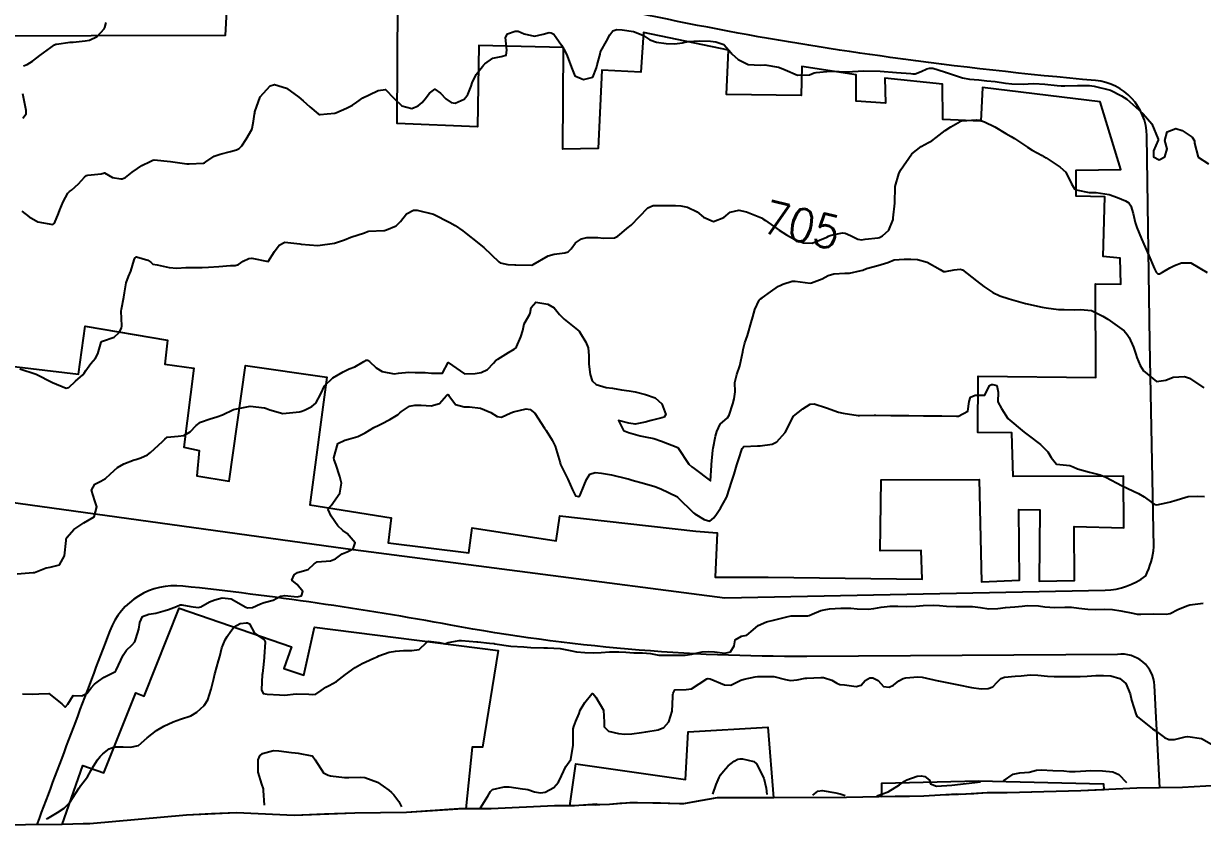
# Model space of a CAD drawing. Header units: metres. Extents: x 292545 to 299085, y 7450245 to 7463078.
# Drawn here: x 293358.7 to 293501.8, y 7462542.4 to 7462639.7 of the extents above; entities that cross this region are included whole.
import ezdxf
from ezdxf.enums import TextEntityAlignment as Align

# ---------------------------------------------------------------- set-up
doc = ezdxf.new("R2010")
doc.units = ezdxf.units.M
for name, color, linetype in [('Area', 45, 'Continuous'), ('Cotas', 45, 'Continuous'), ('Curvas de Nivel 1m', 11, 'Continuous'), ('Curvas de Nivel 5m', 15, 'Continuous'), ('Edificações', 30, 'Continuous'), ('Vias Primárias', 230, 'Continuous')]:
    doc.layers.add(name, color=color, linetype=linetype)
doc.styles.add('Style-STANDARD', font='STANDARD.shx')

msp = doc.modelspace()

# ---------------------------------------------------------------- linework, layer by layer
at = {"layer": 'Area'}
msp.add_polyline3d([(293503.65, 7462547.22, 709.03), (293499.37, 7462546.95, 709.28), (293493.85, 7462546.86, 709.46), (293487.04, 7462546.56, 709.96), (293478.09, 7462546.31, 711.17), (293475.66, 7462546.31, 710.07), (293472.42, 7462546.12, 710.54), (293471.97, 7462546.14, 709.86), (293468, 7462545.89, 709.87), (293464.51, 7462545.87, 709.91), (293458.6, 7462545.73, 710.03), (293442.91, 7462545.7, 714.81), (293440.78, 7462545.34, 713.42), (293438.82, 7462544.98, 709.46), (293433.2, 7462545.11, 713.14), (293432.3, 7462545.09, 713.24), (293429.83, 7462544.9, 713.25), (293428.66, 7462544.84, 713.38), (293428.14, 7462544.85, 713.41), (293428.29, 7462544.92, 713.42), (293425.56, 7462544.72, 711.01), (293423.14, 7462544.72, 708.99), (293415.47, 7462544.35, 708.79), (293413.23, 7462544.35, 708.32), (293411.54, 7462544.35, 712.19), (293405.16, 7462543.92, 711.49), (293398.9, 7462543.86, 712.68), (293391.54, 7462543.57, 712.4), (293384.55, 7462543.9, 713.07), (293378.48, 7462543.61, 712.54), (293366.73, 7462542.56, 711.1), (293365.94, 7462542.53, 711.02), (293363.37, 7462542.46, 707.81), (293358.94, 7462542.44, 718.84), (293346.94, 7462542.36, 716)], dxfattribs=at)
at = {"layer": 'Curvas de Nivel 1m', "flags": 128}
for points, elevation in [([(293358.67, 7462634.58), (293359.11, 7462634.71), (293359.76, 7462635.15), (293360.3, 7462635.52), (293360.68, 7462635.81), (293362.46, 7462637.11), (293362.62, 7462637.19), (293362.69, 7462637.21), (293364.36, 7462637.43), (293364.7, 7462637.46), (293366.18, 7462637.59), (293366.7, 7462637.7), (293367.64, 7462638.12), (293368.47, 7462639.04), (293368.54, 7462639.22), (293368.73, 7462639.83)], 703), ([(293358.46, 7462616.93), (293359.38, 7462616.22), (293360.44, 7462615.61), (293362.23, 7462615.32), (293362.44, 7462615.47), (293362.92, 7462616.64), (293363.09, 7462617.1), (293363.5, 7462618.07), (293364.05, 7462619.09), (293364.26, 7462619.32), (293364.49, 7462619.49), (293365.34, 7462620.24), (293366.1, 7462621.07), (293366.33, 7462621.24), (293366.51, 7462621.29), (293368.11, 7462621.44), (293368.51, 7462621.57), (293369.48, 7462621.03), (293370.5, 7462620.83), (293370.67, 7462620.85), (293371.06, 7462621.01), (293371.87, 7462621.65), (293372.52, 7462622.11), (293373.05, 7462622.46), (293374.07, 7462622.97), (293374.38, 7462623.13), (293374.53, 7462623.17), (293376.53, 7462622.95), (293378.53, 7462622.68), (293378.79, 7462622.66), (293380.53, 7462622.77), (293380.64, 7462622.79), (293380.81, 7462622.9), (293381.83, 7462623.6), (293382.54, 7462623.85), (293383.83, 7462624.15), (293384.55, 7462624.39), (293384.85, 7462624.55), (293385.19, 7462624.84), (293385.72, 7462625.67), (293386.4, 7462626.83), (293386.45, 7462626.95), (293386.59, 7462627.83), (293386.73, 7462628.7), (293386.75, 7462628.83), (293386.78, 7462629), (293387.42, 7462630.82), (293388.64, 7462632.13), (293389.14, 7462632.29), (293390.63, 7462631.87), (293392.12, 7462630.77), (293392.62, 7462630.32), (293393.46, 7462629.59), (293394.46, 7462628.73), (293394.6, 7462628.65), (293394.69, 7462628.64), (293395.54, 7462628.72), (293396.49, 7462628.83), (293396.6, 7462628.86), (293397.89, 7462629.41), (293398.61, 7462629.8), (293399.15, 7462630.15), (293399.89, 7462630.67), (293400.63, 7462631.05), (293401.73, 7462631.56), (293402.63, 7462631.71), (293403.65, 7462630.63), (293404.61, 7462629.71), (293405.81, 7462629.4), (293406.61, 7462629.72), (293407.07, 7462630.13), (293407.44, 7462630.58), (293407.96, 7462631.25), (293408.63, 7462631.72), (293409.3, 7462631.23), (293409.94, 7462630.55), (293410.62, 7462630.12), (293411.1, 7462630.05), (293412.16, 7462630.52), (293412.4, 7462630.75), (293412.63, 7462631.08), (293413.04, 7462632.11), (293413.15, 7462632.51), (293413.65, 7462633.51), (293414.4, 7462634.5), (293414.52, 7462634.65), (293414.67, 7462634.8), (293415.66, 7462635.5), (293416.68, 7462635.68), (293417.27, 7462635.88), (293417.34, 7462636.46), (293417.18, 7462637.99), (293417.45, 7462638.46), (293418.38, 7462638.79), (293418.72, 7462638.76), (293419.46, 7462638.44), (293420.71, 7462638.18), (293421.77, 7462638.41), (293422.51, 7462638.61), (293422.72, 7462638.57), (293423.06, 7462638.4), (293424, 7462637.09), (293424.38, 7462636.38), (293424.68, 7462635.78), (293425.2, 7462634.37), (293425.62, 7462633.34), (293426.65, 7462632.9), (293427.81, 7462633.18), (293428.24, 7462634.33), (293428.32, 7462634.68), (293428.69, 7462635.97), (293428.74, 7462636.28), (293428.76, 7462636.33), (293429.47, 7462637.56), (293429.85, 7462638.32), (293430.21, 7462638.82), (293430.72, 7462638.96), (293431.36, 7462638.94), (293432.72, 7462638.75), (293433.88, 7462638.27), (293434.71, 7462637.73), (293435.53, 7462637.42), (293436.7, 7462637.29), (293437.72, 7462637.24), (293438.7, 7462637.37), (293439.39, 7462637.52), (293440.71, 7462637.6), (293442.09, 7462637.55), (293442.71, 7462637.5), (293443.69, 7462637.14), (293444.6, 7462636.14), (293444.69, 7462636.01), (293445.46, 7462635.35), (293446.67, 7462634.72), (293448.12, 7462634.65), (293448.67, 7462634.69), (293450.34, 7462634.4), (293450.67, 7462634.29), (293451.14, 7462634.07), (293452.66, 7462633.42), (293454.1, 7462633.47), (293454.66, 7462633.7), (293454.91, 7462633.76), (293456.66, 7462633.91), (293456.75, 7462633.91), (293458.66, 7462633.83), (293460.66, 7462633.95), (293462.66, 7462633.93), (293464.66, 7462633.75), (293466.4, 7462633.62), (293466.66, 7462633.6), (293466.93, 7462633.61), (293467.65, 7462633.87), (293468.33, 7462634.2), (293468.67, 7462634.28), (293469.09, 7462634.27), (293470.48, 7462633.83), (293470.62, 7462633.79), (293470.66, 7462633.77), (293470.75, 7462633.74), (293472.66, 7462633.12), (293473.51, 7462632.95), (293474.65, 7462632.85), (293475.64, 7462632.76), (293476.65, 7462632.67), (293477.91, 7462632.48), (293478.65, 7462632.37), (293480.03, 7462632.34), (293480.65, 7462632.39), (293481.35, 7462632.41), (293482.65, 7462632.33), (293484.15, 7462632.18), (293484.65, 7462632.13), (293485.11, 7462632.13), (293486.64, 7462632.16), (293488.11, 7462632.16), (293488.64, 7462632.11), (293490.63, 7462631.6), (293491.98, 7462630.94), (293492.62, 7462630.54), (293493.72, 7462629.56), (293494.6, 7462628.73), (293495.65, 7462627.54), (293496.43, 7462625.66), (293496.42, 7462625.53), (293495.86, 7462624.23), (293495.88, 7462623.54), (293496.54, 7462623.16), (293497.23, 7462623.52), (293497.53, 7462624.49), (293497.22, 7462625.52), (293497.54, 7462626.55), (293498.58, 7462626.95), (293499.36, 7462626.71), (293500.57, 7462625.9), (293500.84, 7462625.48), (293500.84, 7462625.19), (293501.28, 7462623.47), (293502.53, 7462622.66)], 704), ([(293358.59, 7462628.21), (293359, 7462628.75), (293358.99, 7462629.16), (293358.62, 7462631.16)], 703), ([(293357.93, 7462572.9), (293359.84, 7462573.05), (293359.93, 7462573.05), (293360.01, 7462573.06), (293360.23, 7462573.14), (293361.45, 7462573.62), (293361.94, 7462573.7), (293363.04, 7462574.01), (293363.65, 7462575.1), (293363.85, 7462576.96), (293363.87, 7462577.09), (293363.99, 7462577.35), (293364.81, 7462578.27), (293366, 7462579.07), (293367.27, 7462579.8), (293367.58, 7462581.05), (293367.35, 7462581.74), (293366.93, 7462583.06), (293367.34, 7462583.79), (293368.07, 7462584.13), (293368.65, 7462584.46), (293369.23, 7462585.03), (293370.09, 7462585.81), (293370.85, 7462586.25), (293372.1, 7462586.72), (293372.31, 7462586.78), (293372.92, 7462586.99), (293373.74, 7462587.35), (293374.11, 7462587.61), (293375.54, 7462588.96), (293375.83, 7462589.25), (293376.13, 7462589.48), (293377.45, 7462589.62), (293378.13, 7462589.69), (293378.92, 7462590.14), (293379.64, 7462590.91), (293380.16, 7462591.3), (293381.35, 7462591.7), (293382.16, 7462591.94), (293382.84, 7462592.2), (293384.17, 7462592.86), (293386.18, 7462593.27), (293387.94, 7462593.05), (293388.17, 7462592.97), (293388.6, 7462592.81), (293390.17, 7462592.38), (293390.55, 7462592.4), (293392.17, 7462592.56), (293392.34, 7462592.59), (293392.81, 7462592.75), (293393.7, 7462593.22), (293394.18, 7462593.61), (293394.79, 7462594.73), (293395.21, 7462595.72), (293396.22, 7462596.71), (293397.5, 7462597.42), (293398.23, 7462597.78), (293398.9, 7462598.02), (293399.98, 7462598.67), (293400.14, 7462598.77), (293400.24, 7462598.83), (293400.43, 7462598.85), (293400.7, 7462598.66), (293401.51, 7462597.92), (293402.23, 7462597.47), (293403.69, 7462597.16), (293404.22, 7462597.24), (293405.45, 7462597.38), (293406.22, 7462597.33), (293407.46, 7462597.34), (293408.22, 7462597.24), (293409.53, 7462597.25), (293410.24, 7462598.55), (293412.22, 7462597.16), (293413.53, 7462597.2), (293414.23, 7462597.33), (293415.03, 7462597.69), (293415.74, 7462598.48), (293415.97, 7462598.76), (293416.25, 7462598.97), (293417.57, 7462599.77), (293418.26, 7462600.19), (293418.41, 7462600.3), (293418.52, 7462600.45), (293419.05, 7462601.67), (293419.28, 7462602.44), (293419.48, 7462603.25), (293420.14, 7462604.43), (293420.2, 7462604.55), (293420.32, 7462605.22), (293420.89, 7462605.86), (293422.33, 7462605.65), (293423.1, 7462605.18), (293423.75, 7462604.39), (293424.3, 7462603.83), (293426.12, 7462602.36), (293426.28, 7462602.17), (293426.96, 7462601.04), (293427.23, 7462600.35), (293427.32, 7462599.41), (293427.33, 7462598.35), (293427.48, 7462597.09), (293427.73, 7462596.34), (293428.21, 7462595.87), (293429.41, 7462595.53), (293430.2, 7462595.42), (293431.27, 7462595.24), (293432.2, 7462595.12), (293432.93, 7462595.01), (293434.2, 7462594.68), (293435.36, 7462594.25), (293436.18, 7462593.53), (293436.65, 7462592.24), (293436.47, 7462591.93), (293436.16, 7462591.84), (293434.88, 7462591.52), (293434.15, 7462591.32), (293432.95, 7462591.08), (293432.16, 7462591.18), (293430.93, 7462591.53), (293431.54, 7462590.3), (293432.14, 7462590.05), (293433.54, 7462589.67), (293434.14, 7462589.53), (293435.19, 7462589.31), (293436.13, 7462589.02), (293438.12, 7462588.22), (293439.44, 7462586.2), (293439.8, 7462585.9), (293440.09, 7462585.68), (293442.07, 7462584.17), (293442.21, 7462586.05), (293442.22, 7462586.17), (293442.38, 7462587.91), (293442.4, 7462588.17), (293442.68, 7462589.63), (293442.84, 7462590.16), (293443.26, 7462591.05), (293444.16, 7462591.84), (293444.36, 7462592.15), (293444.78, 7462593.55), (293444.96, 7462594.14), (293445.06, 7462595), (293445.05, 7462596.14), (293445.28, 7462597.09), (293445.63, 7462598.13), (293445.99, 7462599.85), (293446.04, 7462600.12), (293446.27, 7462600.93), (293446.57, 7462601.82), (293446.67, 7462602.12), (293447.02, 7462603.39), (293447.21, 7462604.11), (293447.45, 7462604.98), (293447.98, 7462606.1), (293448.15, 7462606.28), (293448.34, 7462606.41), (293449.38, 7462607.12), (293450.35, 7462607.8), (293450.52, 7462607.9), (293450.85, 7462608.06), (293451.99, 7462608.43), (293452.36, 7462608.41), (293454.19, 7462608.19), (293454.36, 7462608.21), (293455.64, 7462608.73), (293456.37, 7462609.1), (293457.06, 7462609.31), (293458.37, 7462609.38), (293458.94, 7462609.41), (293460.38, 7462609.71), (293460.56, 7462609.77), (293461.04, 7462609.95), (293462.39, 7462610.31), (293463.59, 7462610.71), (293464.39, 7462611.01), (293465.61, 7462611.1), (293466.4, 7462611.1), (293467.21, 7462611.06), (293468.39, 7462610.72), (293469.95, 7462609.84), (293470.38, 7462609.62), (293470.63, 7462609.58), (293471.68, 7462609.82), (293472.38, 7462609.9), (293472.68, 7462609.81), (293474.36, 7462608.45), (293475.26, 7462607.78), (293476.35, 7462607.05), (293477.22, 7462606.63), (293478.34, 7462606.27), (293480.33, 7462605.72), (293482.33, 7462605.27), (293482.83, 7462605.19), (293484.32, 7462605), (293485.02, 7462604.97), (293486.32, 7462604.96), (293486.99, 7462604.97), (293488.32, 7462604.85), (293489.73, 7462604.18), (293490.31, 7462603.81), (293490.62, 7462603.6), (293492.29, 7462602.39), (293492.68, 7462601.97), (293492.9, 7462601.57), (293493.42, 7462600.41), (293493.72, 7462599.56), (293493.84, 7462599.15), (293494.24, 7462598.17), (293494.65, 7462597.55), (293496.22, 7462596.26), (293497.34, 7462596.4), (293498.23, 7462596.79), (293499.61, 7462596.87), (293500.22, 7462596.64), (293501.97, 7462595.46)], 706), ([(293358.58, 7462558.34), (293359.76, 7462558.27), (293360.56, 7462558.33), (293361.76, 7462558.39), (293363.33, 7462557.1), (293363.74, 7462556.7), (293364.08, 7462557.09), (293364.72, 7462558.13), (293365.76, 7462558.1), (293366.4, 7462558.43), (293366.9, 7462559.06), (293367.32, 7462559.51), (293367.78, 7462559.87), (293368.48, 7462560.35), (293369.79, 7462560.99), (293369.86, 7462561.03), (293369.95, 7462561.19), (293370.77, 7462563.02), (293371.19, 7462563.64), (293371.83, 7462564.25), (293372.18, 7462564.65), (293372.32, 7462565), (293372.68, 7462566.17), (293372.81, 7462566.99), (293373.14, 7462567.72), (293373.88, 7462568), (293374.73, 7462568.12), (293375.89, 7462568.43), (293376.27, 7462568.56), (293377.27, 7462568.94), (293377.7, 7462569.12), (293377.89, 7462569.13), (293378.98, 7462568.92), (293379.88, 7462568.83), (293380.22, 7462568.9), (293381.28, 7462569.5), (293381.9, 7462569.76), (293382.78, 7462570), (293383.9, 7462569.85), (293385.67, 7462568.84), (293385.88, 7462568.78), (293386.47, 7462568.83), (293387.44, 7462569.27), (293387.89, 7462569.41), (293388.99, 7462569.7), (293389.9, 7462570.17), (293390.42, 7462570.27), (293391.9, 7462570.09), (293392.42, 7462570.24), (293392.61, 7462570.75), (293391.92, 7462571.61), (293391.27, 7462572.12), (293391.53, 7462572.77), (293391.94, 7462573.04), (293393.26, 7462573.43), (293393.95, 7462574.12), (293394.34, 7462574.34), (293395.95, 7462574.46), (293396.54, 7462574.71), (293397.35, 7462575.31), (293397.97, 7462575.58), (293398.71, 7462575.94), (293398.96, 7462576.68), (293397.99, 7462577.79), (293397.45, 7462578.15), (293396.83, 7462578.71), (293396.02, 7462579.89), (293395.67, 7462580.72), (293395.8, 7462580.96), (293396.04, 7462581.2), (293397.1, 7462582.7), (293397.28, 7462583.92), (293397.07, 7462584.71), (293396.59, 7462586.21), (293396.4, 7462586.72), (293396.35, 7462586.96), (293396.84, 7462588.7), (293397.69, 7462589.13), (293398.13, 7462589.24), (293399.25, 7462589.56), (293400.14, 7462590), (293401.22, 7462590.65), (293401.83, 7462590.96), (293402.15, 7462591.1), (293403.17, 7462591.62), (293404.17, 7462592.24), (293404.36, 7462592.43), (293404.56, 7462592.62), (293405.54, 7462593.24), (293406.18, 7462593.39), (293406.96, 7462593.37), (293408.18, 7462593.31), (293409.18, 7462593.56), (293410.05, 7462594.55), (293410.12, 7462594.63), (293410.19, 7462594.65), (293410.27, 7462594.62), (293410.31, 7462594.55), (293411.11, 7462593.46), (293412.18, 7462593.16), (293412.83, 7462593.17), (293414.18, 7462593.01), (293415.41, 7462592.49), (293416.17, 7462592.01), (293416.72, 7462591.92), (293417.85, 7462592.45), (293418.17, 7462592.58), (293419.71, 7462592.91), (293420.18, 7462592.84), (293420.74, 7462592.42), (293421.95, 7462590.6), (293422.07, 7462590.41), (293422.14, 7462590.3), (293422.88, 7462589.14), (293423.21, 7462588.39), (293423.71, 7462586.77), (293423.82, 7462586.38), (293423.89, 7462586.18), (293424.09, 7462585.76), (293424.78, 7462584.37), (293425.31, 7462583.11), (293425.71, 7462582.36), (293426.05, 7462582.28), (293426.12, 7462582.29), (293426.21, 7462582.36), (293426.76, 7462583.66), (293427.01, 7462584.35), (293427.42, 7462585), (293428.08, 7462585.2), (293428.85, 7462585.1), (293430.08, 7462584.9), (293431.88, 7462584.48), (293432.07, 7462584.43), (293432.58, 7462584.28), (293434.07, 7462583.86), (293435.31, 7462583.5), (293436.06, 7462583.22), (293437.99, 7462582.29), (293438.05, 7462582.25), (293438.07, 7462582.24), (293438.09, 7462582.22), (293440.02, 7462580.31), (293440.17, 7462580.2), (293441.33, 7462579.49), (293442.01, 7462579.3), (293442.5, 7462579.69), (293442.83, 7462580.16), (293443.31, 7462580.88), (293444.02, 7462582.15), (293444.03, 7462582.17), (293444.05, 7462582.25), (293444.68, 7462584.14), (293444.95, 7462585.01), (293445.29, 7462586.13), (293445.48, 7462586.75), (293445.93, 7462588.12), (293446.13, 7462588.35), (293447.8, 7462588.43), (293448.13, 7462588.43), (293449.58, 7462588.64), (293450.13, 7462588.92), (293451.16, 7462590.06), (293452.16, 7462592.05), (293453.3, 7462592.91), (293454.18, 7462593.49), (293454.67, 7462593.54), (293456.18, 7462593.06), (293457.62, 7462592.54), (293458.17, 7462592.39), (293460, 7462592.12), (293460.17, 7462592.11), (293461.96, 7462592.14), (293462.17, 7462592.14), (293463.97, 7462592.11), (293464.17, 7462592.1), (293465.96, 7462592.1), (293466.17, 7462592.1), (293467.95, 7462592.08), (293468.17, 7462592.08), (293469.95, 7462592.06), (293470.17, 7462592.06), (293471.95, 7462592.04), (293472.17, 7462592.05), (293473.31, 7462592.66), (293473.47, 7462593.8), (293473.65, 7462594.34), (293474.2, 7462594.58), (293475.4, 7462594.57), (293475.95, 7462595.77), (293476.13, 7462595.86), (293476.21, 7462595.88), (293476.35, 7462595.9), (293476.86, 7462595.76), (293477.01, 7462594.94), (293476.96, 7462593.76), (293477.4, 7462592.97), (293478.16, 7462591.74), (293480.15, 7462590.09), (293480.64, 7462589.72), (293482.13, 7462588.6), (293483.02, 7462587.69), (293483.44, 7462587.01), (293484.1, 7462586.21), (293485.72, 7462586.03), (293486.1, 7462585.89), (293486.64, 7462585.64), (293488.09, 7462585.24), (293489.38, 7462584.91), (293490.08, 7462584.62), (293492.07, 7462583.58), (293494.05, 7462582.65), (293494.73, 7462582.23), (293495.67, 7462581.54), (293495.89, 7462581.38), (293496.04, 7462581.31), (293496.28, 7462581.29), (293497.39, 7462581.52), (293497.91, 7462581.65), (293498.04, 7462581.69), (293498.32, 7462581.78), (293500.05, 7462582.28), (293501.2, 7462582.32), (293502.05, 7462582.28)], 707), ([(293361.48, 7462543.12), (293361.58, 7462543.18), (293362.79, 7462543.91), (293363.6, 7462544.44), (293364.28, 7462545.09), (293365.46, 7462546.91), (293365.56, 7462547.07), (293365.62, 7462547.16), (293366.44, 7462548.27), (293366.91, 7462549.06), (293367.17, 7462549.54), (293367.67, 7462550.31), (293367.99, 7462550.72), (293368.33, 7462551.04), (293369.08, 7462551.64), (293369.69, 7462551.89), (293370.8, 7462551.9), (293371.69, 7462551.86), (293372.63, 7462552.04), (293373.7, 7462552.98), (293374.82, 7462553.86), (293375.72, 7462554.41), (293376.85, 7462554.94), (293377.73, 7462555.25), (293378.98, 7462555.67), (293379.73, 7462556.1), (293380.62, 7462556.9), (293381.05, 7462557.59), (293381.46, 7462558.88), (293381.79, 7462560.21), (293381.91, 7462560.76), (293381.94, 7462560.88), (293382.36, 7462562.32), (293382.52, 7462562.87), (293382.77, 7462563.93), (293383.15, 7462564.87), (293383.42, 7462565.29), (293383.85, 7462565.95), (293384.27, 7462566.45), (293384.99, 7462566.85), (293385.75, 7462566.96), (293385.86, 7462566.94), (293385.95, 7462566.92), (293386.1, 7462566.84), (293386.72, 7462565.69), (293387.84, 7462564.95), (293387.97, 7462564.81), (293388.04, 7462564.61), (293387.9, 7462562.81), (293387.89, 7462562.73), (293387.8, 7462561.88), (293387.69, 7462560.81), (293387.67, 7462560.69), (293387.58, 7462558.81), (293387.77, 7462558.39), (293388.26, 7462558.31), (293389.76, 7462558.19), (293390.36, 7462558.18), (293391.77, 7462558.35), (293393.32, 7462558.31), (293393.76, 7462558.26), (293394.18, 7462558.31), (293394.83, 7462558.73), (293395.37, 7462559.12), (293395.77, 7462559.34), (293396.68, 7462559.81), (293397.79, 7462560.69), (293398.95, 7462561.53), (293399.81, 7462562.01), (293400.25, 7462562.22), (293401.21, 7462562.66), (293401.62, 7462562.84), (293401.82, 7462562.93), (293403.08, 7462563.38), (293403.83, 7462563.52), (293404.83, 7462563.61), (293405.83, 7462563.58), (293406.72, 7462563.71), (293407.62, 7462564.58), (293407.73, 7462564.69), (293407.83, 7462564.72), (293409.14, 7462564.56), (293409.71, 7462564.43), (293409.83, 7462564.41), (293409.94, 7462564.44), (293410.24, 7462564.55), (293411.57, 7462564.8), (293411.84, 7462564.8), (293413.7, 7462564.64), (293413.83, 7462564.63), (293415.27, 7462564.49), (293415.83, 7462564.43), (293415.89, 7462564.42), (293417.83, 7462564.11), (293419.41, 7462564.02), (293419.83, 7462564), (293420.29, 7462563.97), (293421.83, 7462563.92), (293422.31, 7462563.92), (293423.83, 7462563.82), (293425.05, 7462563.59), (293425.82, 7462563.44), (293426.84, 7462563.33), (293427.82, 7462563.31), (293428.79, 7462563.36), (293429.82, 7462563.43), (293430.96, 7462563.44), (293431.82, 7462563.38), (293432.79, 7462563.31), (293433.82, 7462563.29), (293434.78, 7462563.21), (293435.82, 7462563.01), (293437.03, 7462563.02), (293437.82, 7462563.02), (293439.01, 7462563.01), (293439.82, 7462563.16), (293441.06, 7462563.41), (293441.83, 7462563.48), (293442.57, 7462563.42), (293443.82, 7462563.25), (293444.53, 7462563.44), (293444.95, 7462564.14), (293445.08, 7462564.9), (293445.85, 7462565.32), (293446.51, 7462565.46), (293447.25, 7462566.11), (293447.87, 7462566.63), (293448.89, 7462567.08), (293449.88, 7462567.31), (293451.53, 7462567.71), (293451.88, 7462567.79), (293452.12, 7462567.81), (293453.88, 7462567.79), (293454.08, 7462567.83), (293454.44, 7462568.02), (293455.46, 7462568.44), (293455.89, 7462568.54), (293456.54, 7462568.65), (293457.89, 7462568.75), (293459.13, 7462568.73), (293459.89, 7462568.66), (293461.23, 7462568.61), (293461.89, 7462568.67), (293462.8, 7462568.84), (293463.89, 7462568.98), (293464.82, 7462568.97), (293465.89, 7462568.94), (293467.01, 7462568.99), (293467.89, 7462569.05), (293469.13, 7462569.09), (293469.89, 7462569.04), (293470.74, 7462568.98), (293471.89, 7462568.95), (293473.05, 7462568.95), (293473.89, 7462568.93), (293474.87, 7462568.81), (293475.89, 7462568.66), (293476.98, 7462568.67), (293477.89, 7462568.8), (293479.04, 7462568.88), (293479.9, 7462568.97), (293480.57, 7462569.04), (293481.9, 7462569.01), (293482.68, 7462568.91), (293483.89, 7462568.8), (293485.08, 7462568.85), (293485.89, 7462568.85), (293486.8, 7462568.74), (293487.89, 7462568.61), (293488.86, 7462568.58), (293489.89, 7462568.62), (293490.9, 7462568.58), (293491.89, 7462568.42), (293493.35, 7462568.11), (293493.89, 7462568.01), (293494.32, 7462567.99), (293495.88, 7462568.04), (293497.38, 7462568.02), (293497.88, 7462568.1), (293498.83, 7462568.55), (293499.9, 7462569.02), (293500.26, 7462569.12), (293501.9, 7462569.33)], 708), ([(293414.15, 7462544.5), (293415.04, 7462545.91), (293415.39, 7462546.48), (293415.63, 7462546.72), (293417.05, 7462547.05), (293417.63, 7462547.05), (293419.27, 7462546.8), (293419.63, 7462546.77), (293419.92, 7462546.73), (293420.73, 7462546.42), (293421.45, 7462546.32), (293422.01, 7462546.41), (293423.06, 7462546.97), (293423.64, 7462547.6), (293423.99, 7462548.38), (293424.54, 7462549.5), (293425.14, 7462550.37), (293425.43, 7462552.1), (293425.42, 7462552.36), (293425.43, 7462554.08), (293425.48, 7462554.36), (293425.72, 7462555), (293426.13, 7462555.96), (293426.28, 7462556.35), (293426.84, 7462557.26), (293427.69, 7462558.34), (293427.72, 7462558.38), (293427.76, 7462558.38), (293427.82, 7462558.34), (293428.15, 7462557.94), (293429.1, 7462556.33), (293429.16, 7462554.89), (293429.18, 7462554.33), (293429.71, 7462553.78), (293430.9, 7462553.5), (293431.7, 7462553.45), (293432.52, 7462553.46), (293433.71, 7462553.64), (293434.25, 7462553.73), (293435.71, 7462553.96), (293436.42, 7462554.24), (293437.03, 7462554.93), (293437.41, 7462556.23), (293437.5, 7462557.96), (293437.52, 7462558.22), (293437.57, 7462558.42), (293437.77, 7462558.8), (293439.14, 7462558.84), (293439.77, 7462558.95), (293441.64, 7462560.17), (293441.75, 7462560.21), (293441.78, 7462560.21), (293442.03, 7462560.17), (293443.78, 7462559.44), (293444.54, 7462559.38), (293445.78, 7462560), (293446.15, 7462560.12), (293447.49, 7462560.4), (293447.79, 7462560.42), (293449.42, 7462560.45), (293449.79, 7462560.42), (293451.2, 7462560.07), (293451.78, 7462559.93), (293452.59, 7462560.05), (293453.59, 7462560.23), (293453.79, 7462560.24), (293455.48, 7462560.32), (293455.79, 7462560.3), (293456.81, 7462559.99), (293457.41, 7462559.62), (293457.78, 7462559.48), (293458.33, 7462559.43), (293459.78, 7462559.24), (293460.36, 7462559.37), (293460.85, 7462559.95), (293461.44, 7462560.29), (293461.79, 7462560.29), (293462.44, 7462559.93), (293463.08, 7462559.22), (293463.78, 7462559.15), (293464.28, 7462559.4), (293464.93, 7462559.9), (293465.47, 7462560.21), (293465.79, 7462560.28), (293467.26, 7462560.41), (293467.79, 7462560.37), (293469.71, 7462559.91), (293469.78, 7462559.9), (293470.15, 7462559.84), (293471.78, 7462559.49), (293472.18, 7462559.41), (293473.78, 7462559.09), (293474.93, 7462558.94), (293475.77, 7462558.96), (293476.37, 7462559.17), (293476.89, 7462559.76), (293477.34, 7462560.2), (293477.79, 7462560.34), (293479.07, 7462560.46), (293479.8, 7462560.53), (293480.89, 7462560.62), (293481.8, 7462560.59), (293483.01, 7462560.48), (293483.79, 7462560.44), (293484.55, 7462560.43), (293485.79, 7462560.43), (293486.97, 7462560.45), (293487.79, 7462560.49), (293488.86, 7462560.55), (293489.79, 7462560.55), (293490.69, 7462560.5), (293491.79, 7462560.2), (293492.5, 7462559.57), (293493.01, 7462558.33), (293493.17, 7462557.57), (293493.74, 7462555.78), (293493.87, 7462555.56), (293495.72, 7462554.09), (293496.05, 7462553.86), (293496.54, 7462553.53), (293497.21, 7462553.02), (293497.71, 7462552.78), (293498.42, 7462552.78), (293499.71, 7462553.1), (293500.04, 7462553.15), (293501.7, 7462552.92), (293502.9, 7462552.24)], 709), ([(293387.95, 7462544.81), (293387.82, 7462546.61), (293387.8, 7462546.81), (293387.63, 7462547.35), (293387.18, 7462548.82), (293387.18, 7462550.33), (293387.39, 7462550.81), (293387.68, 7462551.1), (293389.03, 7462551.45), (293389.68, 7462551.43), (293391.23, 7462551.22), (293391.68, 7462551.18), (293392.04, 7462551.13), (293393.67, 7462550.79), (293393.8, 7462550.74), (293394.11, 7462550.3), (293395.12, 7462548.73), (293395.65, 7462548.47), (293395.97, 7462548.39), (293397.65, 7462548.18), (293398.16, 7462548.18), (293399.65, 7462548.23), (293400.13, 7462548.18), (293401.64, 7462547.62), (293403.04, 7462546.63), (293403.34, 7462546.35), (293403.62, 7462546.06), (293404.24, 7462545.26), (293404.58, 7462544.62)], 709)]:
    msp.add_lwpolyline(points, dxfattribs=dict(at, elevation=elevation))
at = {"layer": 'Curvas de Nivel 5m', "flags": 128}
for points, elevation in [([(293358.23, 7462597.79), (293360.22, 7462597.14), (293362.21, 7462596.14), (293363.86, 7462595.43), (293364.2, 7462595.51), (293365.01, 7462596.29), (293365.87, 7462597.07), (293366.04, 7462597.26), (293366.23, 7462597.58), (293366.87, 7462598.43), (293367.41, 7462599.06), (293367.7, 7462599.6), (293368.11, 7462601.04), (293368.27, 7462601.13), (293369.69, 7462601.62), (293370.28, 7462602.19), (293370.57, 7462602.74), (293370.61, 7462603.02), (293370.54, 7462604.78), (293370.56, 7462605.02), (293370.86, 7462606.49), (293370.96, 7462607.01), (293371.15, 7462608.22), (293371.43, 7462609.01), (293371.73, 7462609.64), (293372.13, 7462611), (293372.18, 7462611.2), (293372.39, 7462611.4), (293373.78, 7462610.98), (293374.13, 7462610.72), (293374.38, 7462610.51), (293374.92, 7462610.42), (293376.37, 7462610.1), (293377.3, 7462610.02), (293378.37, 7462610.07), (293379.54, 7462610.08), (293380.37, 7462610.08), (293381.14, 7462610.12), (293382.38, 7462610.21), (293383.83, 7462610.31), (293384.38, 7462610.33), (293384.8, 7462610.43), (293385.34, 7462610.84), (293386.04, 7462611.18), (293386.39, 7462611.23), (293388.38, 7462610.81), (293389.16, 7462612.04), (293389.71, 7462612.79), (293390.42, 7462613.17), (293392.22, 7462612.95), (293392.41, 7462612.92), (293394.41, 7462612.74), (293396.42, 7462613.02), (293397.67, 7462613.45), (293398.42, 7462613.76), (293400.06, 7462614.3), (293400.43, 7462614.46), (293400.59, 7462614.5), (293402.43, 7462614.58), (293402.49, 7462614.58), (293402.76, 7462614.64), (293403.91, 7462615.15), (293404.44, 7462615.69), (293405.17, 7462616.61), (293406.01, 7462617.05), (293406.46, 7462617.04), (293408.45, 7462616.57), (293410.44, 7462615.55), (293411.07, 7462615.17), (293412.02, 7462614.53), (293412.43, 7462614.23), (293413.75, 7462613.16), (293414.4, 7462612.64), (293414.56, 7462612.5), (293416.39, 7462610.76), (293416.56, 7462610.65), (293417.49, 7462610.46), (293418.33, 7462610.4), (293418.38, 7462610.4), (293418.43, 7462610.4), (293420.38, 7462610.38), (293420.57, 7462610.43), (293422.39, 7462611.49), (293423.09, 7462611.7), (293424.4, 7462611.85), (293424.8, 7462611.97), (293425.16, 7462612.37), (293425.69, 7462613.1), (293426.42, 7462613.58), (293427.06, 7462613.72), (293428.42, 7462613.71), (293429.08, 7462613.66), (293430.42, 7462613.69), (293430.85, 7462613.89), (293431.31, 7462614.3), (293431.93, 7462614.8), (293432.44, 7462615.22), (293433.45, 7462616.28), (293434.46, 7462617.34), (293435.11, 7462617.61), (293436.47, 7462617.6), (293437.85, 7462617.6), (293438.47, 7462617.56), (293439.27, 7462617.4), (293440.46, 7462616.85), (293441.22, 7462616.18), (293442.45, 7462615.66), (293443.69, 7462616.15), (293444.46, 7462616.79), (293445.53, 7462617.06), (293446.46, 7462616.85), (293448.27, 7462616.1), (293448.45, 7462616), (293448.76, 7462615.78), (293450.43, 7462614.63), (293451.29, 7462614.06), (293452.42, 7462613.44), (293453.39, 7462613.07), (293454.41, 7462613.04), (293456.2, 7462613.78), (293456.42, 7462613.9), (293456.49, 7462613.93), (293456.75, 7462614), (293458.11, 7462614.3), (293458.43, 7462614.25), (293459.06, 7462613.97), (293459.98, 7462613.52), (293460.42, 7462613.46), (293460.85, 7462613.51), (293462.42, 7462613.69), (293462.6, 7462613.74), (293462.96, 7462613.92), (293463.73, 7462614.62), (293464.24, 7462615.91), (293464.27, 7462616.1), (293464.47, 7462617.91), (293464.49, 7462619.91), (293464.95, 7462621.47), (293465.16, 7462621.9), (293466.54, 7462623.88), (293467.65, 7462624.77), (293468.56, 7462625.26), (293468.95, 7462625.48), (293469.46, 7462625.85), (293470.58, 7462626.73), (293471.24, 7462627.17), (293472.39, 7462627.81), (293472.53, 7462627.88), (293472.59, 7462627.89), (293474.38, 7462628), (293474.59, 7462627.99), (293474.77, 7462627.97), (293475.33, 7462627.78), (293476.58, 7462627.16), (293477.94, 7462626.37), (293478.57, 7462626), (293478.99, 7462625.74), (293480.55, 7462624.69), (293481.15, 7462624.31), (293482.34, 7462623.69), (293482.47, 7462623.62), (293482.54, 7462623.58), (293482.84, 7462623.38), (293484.53, 7462622.27), (293485.22, 7462621.66), (293485.92, 7462620.24), (293486.27, 7462619.65), (293486.49, 7462619.53), (293488.06, 7462619.2), (293488.49, 7462619.18), (293488.92, 7462619.19), (293490.49, 7462618.94), (293491.48, 7462618.59), (293492.48, 7462618.18), (293492.85, 7462617.94), (293493.09, 7462617.57), (293493.38, 7462616.65), (293493.64, 7462615.56), (293493.84, 7462614.96), (293494.42, 7462613.55), (293495.3, 7462611.54), (293495.99, 7462609.92), (293496.18, 7462609.53), (293496.37, 7462609.33), (293496.58, 7462609.32), (293496.97, 7462609.52), (293497.85, 7462610.05), (293498.39, 7462610.32), (293499.24, 7462610.65), (293500.39, 7462610.67), (293502.37, 7462609.46)], 705), ([(293442.35, 7462546.17), (293442.79, 7462547.32), (293443.12, 7462548.16), (293443.31, 7462548.5), (293443.65, 7462548.94), (293444.24, 7462549.57), (293444.94, 7462550.14), (293445.41, 7462550.4), (293445.68, 7462550.46), (293445.98, 7462550.43), (293447.34, 7462550.1), (293447.67, 7462549.85), (293448.56, 7462548.09), (293448.84, 7462546.88), (293448.92, 7462546.09)], 710), ([(293477.64, 7462547.75), (293478.83, 7462548.56), (293479.65, 7462548.73), (293480.76, 7462548.82), (293481.66, 7462549.05), (293482.23, 7462549.12), (293483.66, 7462549.04), (293484.96, 7462548.97), (293485.66, 7462548.92), (293486.37, 7462548.92), (293487.66, 7462548.99), (293488.26, 7462549.02), (293489.66, 7462548.99), (293490.91, 7462548.85), (293491.65, 7462548.52), (293492.59, 7462547.57)], 710), ([(293462.29, 7462545.93), (293463.63, 7462546.45), (293465.03, 7462547.29), (293465.64, 7462547.72), (293465.93, 7462547.89), (293467.18, 7462548.34), (293467.65, 7462548.39), (293468.1, 7462548.31), (293468.67, 7462547.85), (293468.77, 7462547.42), (293469.52, 7462547.14), (293471.37, 7462547.26), (293474.87, 7462547.63)], 710), ([(293454.51, 7462546.02), (293455.13, 7462546.52), (293455.63, 7462546.6), (293457.3, 7462546.32), (293457.63, 7462546.25), (293457.83, 7462546.19), (293458.42, 7462545.98)], 710)]:
    msp.add_lwpolyline(points, dxfattribs=dict(at, elevation=elevation))
at = {"layer": 'Edificações'}
for points in [[(293383.37, 7462642.03), (293383.18, 7462638.24), (293334.35, 7462638.11)], [(293355.45, 7462598.3), (293365.35, 7462597.15), (293366.15, 7462602.98), (293376.15, 7462601.25), (293375.85, 7462598.34), (293379.36, 7462597.85), (293378.14, 7462588.29), (293380.02, 7462587.89), (293379.71, 7462584.8), (293383.66, 7462584.15), (293385.65, 7462598.2), (293395.52, 7462596.79), (293393.45, 7462581.27), (293403.3, 7462579.7), (293402.96, 7462576.67), (293412.76, 7462575.43), (293413.14, 7462578.49), (293423.36, 7462576.92), (293423.8, 7462579.94), (293440.31, 7462578.09), (293442.9, 7462577.86), (293442.64, 7462572.51), (293449.09, 7462572.48), (293467.78, 7462572.24), (293467.66, 7462575.73), (293462.69, 7462575.68), (293462.8, 7462584.31), (293474.68, 7462584.36), (293474.98, 7462571.94), (293479.61, 7462572.12), (293479.53, 7462580.7), (293482.08, 7462580.65), (293482, 7462571.99), (293486.28, 7462572.07), (293486.25, 7462578.66), (293492.25, 7462578.49), (293492.22, 7462584.77), (293478.81, 7462584.71), (293478.67, 7462590.01), (293474.53, 7462590.04), (293474.58, 7462596.88), (293488.87, 7462596.72), (293488.81, 7462608.11), (293491.9, 7462608.08), (293491.82, 7462611.23), (293489.76, 7462611.42), (293489.95, 7462618.66), (293486.46, 7462618.74), (293486.48, 7462621.89), (293491.88, 7462621.97), (293489.37, 7462630.2), (293475.1, 7462631.94), (293474.88, 7462627.83), (293470.27, 7462628.05), (293470.24, 7462632.35), (293463.23, 7462633.06), (293463.33, 7462630.04), (293459.76, 7462630.26), (293459.76, 7462633.48), (293453.18, 7462634.49), (293453.07, 7462630.97), (293444.04, 7462631.08), (293444.26, 7462636.48), (293433.93, 7462638.63), (293433.63, 7462633.78), (293428.88, 7462634.06), (293428.46, 7462624.54), (293424.14, 7462624.45), (293424.24, 7462636.8), (293413.95, 7462637.02), (293413.78, 7462627.17), (293404.06, 7462627.56), (293404.12, 7462642.39)]]:
    msp.add_lwpolyline(points, dxfattribs=at)
for points, elevation in [([(293363.37, 7462542.46), (293365.9, 7462549.62), (293368.44, 7462548.72), (293372.3, 7462558.45), (293373.33, 7462558.04), (293377.56, 7462568.72), (293391.2, 7462564.03), (293390.3, 7462561.41), (293392.72, 7462560.58), (293394.02, 7462566.44), (293416.32, 7462563.59), (293414.42, 7462551.84), (293413.16, 7462551.84), (293412.38, 7462544.35), (293411.9, 7462544.37), (293411.42, 7462544.34), (293408.35, 7462544.13), (293405.16, 7462543.92), (293402.03, 7462543.89), (293398.9, 7462543.86), (293395.22, 7462543.71), (293391.54, 7462543.57), (293388.05, 7462543.73), (293384.55, 7462543.9), (293381.52, 7462543.75), (293378.48, 7462543.61), (293372.6, 7462543.08), (293366.73, 7462542.56), (293364.68, 7462542.5)], 707.81), ([(293425.02, 7462544.72), (293425.74, 7462549.82), (293439.03, 7462547.94), (293439.36, 7462553.71), (293449.04, 7462554.3), (293449.72, 7462545.71), (293442.91, 7462545.7), (293438.82, 7462544.98), (293438.31, 7462544.99), (293436.01, 7462545.04), (293433.2, 7462545.11), (293432.75, 7462545.1), (293431.06, 7462545), (293429.83, 7462544.9), (293428.66, 7462544.84), (293428.14, 7462544.85), (293426.93, 7462544.82), (293426.11, 7462544.76)], 710.56), ([(293462.87, 7462545.83), (293462.89, 7462547.5), (293474.63, 7462547.76), (293489.81, 7462547.41), (293489.82, 7462546.68), (293487.04, 7462546.56), (293482.56, 7462546.44), (293478.09, 7462546.31), (293476.87, 7462546.31), (293475.66, 7462546.31), (293474.04, 7462546.21), (293472.19, 7462546.13), (293469.98, 7462546.01), (293468, 7462545.89), (293466.25, 7462545.88), (293464.51, 7462545.87)], 709.95)]:
    msp.add_lwpolyline(points, close=True, dxfattribs=dict(at, elevation=elevation))
at = {"layer": 'Vias Primárias'}
msp.add_lwpolyline([(293388.72, 7462644.86), (293344.59, 7462644.39), (293317.13, 7462643.83), (293310.86, 7462643.94, 0.201189), (293297.67, 7462638.69, -0.008116), (293283.23, 7462624.96, 0.033065), (293264.02, 7462605.72, 0.330306), (293265.38, 7462596.4), (293299.74, 7462589.52), (293334.33, 7462584.75), (293397.78, 7462575.99), (293443.82, 7462570), (293490, 7462570.91, 0.162851), (293494.91, 7462572.66, 0.095243), (293495.89, 7462576.16), (293495.4, 7462601), (293495.05, 7462626.06, 0.384538), (293488.81, 7462632.78, -0.011988), (293463.9, 7462635.59, -0.023869), (293424.67, 7462642.9, 0.04749)], format="xyb", close=True, dxfattribs=at)
at = {"layer": 'Vias Primárias', "elevation": 709.37}
msp.add_lwpolyline([(293496.61, 7462546.91), (293495.99, 7462559.33, 0.434667), (293491.5, 7462563.12), (293453.78, 7462562.88, -0.046958), (293410.56, 7462566.67, 0.018401), (293378.01, 7462571.41, 0.341558), (293369.15, 7462565.97, 0.00098), (293360.29, 7462542.45, 98.414859)], format="xyb", dxfattribs=at)

# ---------------------------------------------------------------- texts
at = {"layer": 'Cotas', "style": 'Style-STANDARD'}
msp.add_text('705', height=4, rotation=346.4572, dxfattribs=at).set_placement((293453.17, 7462615.23, 705), align=Align.MIDDLE_CENTER)

doc.saveas('drawing.dxf')
